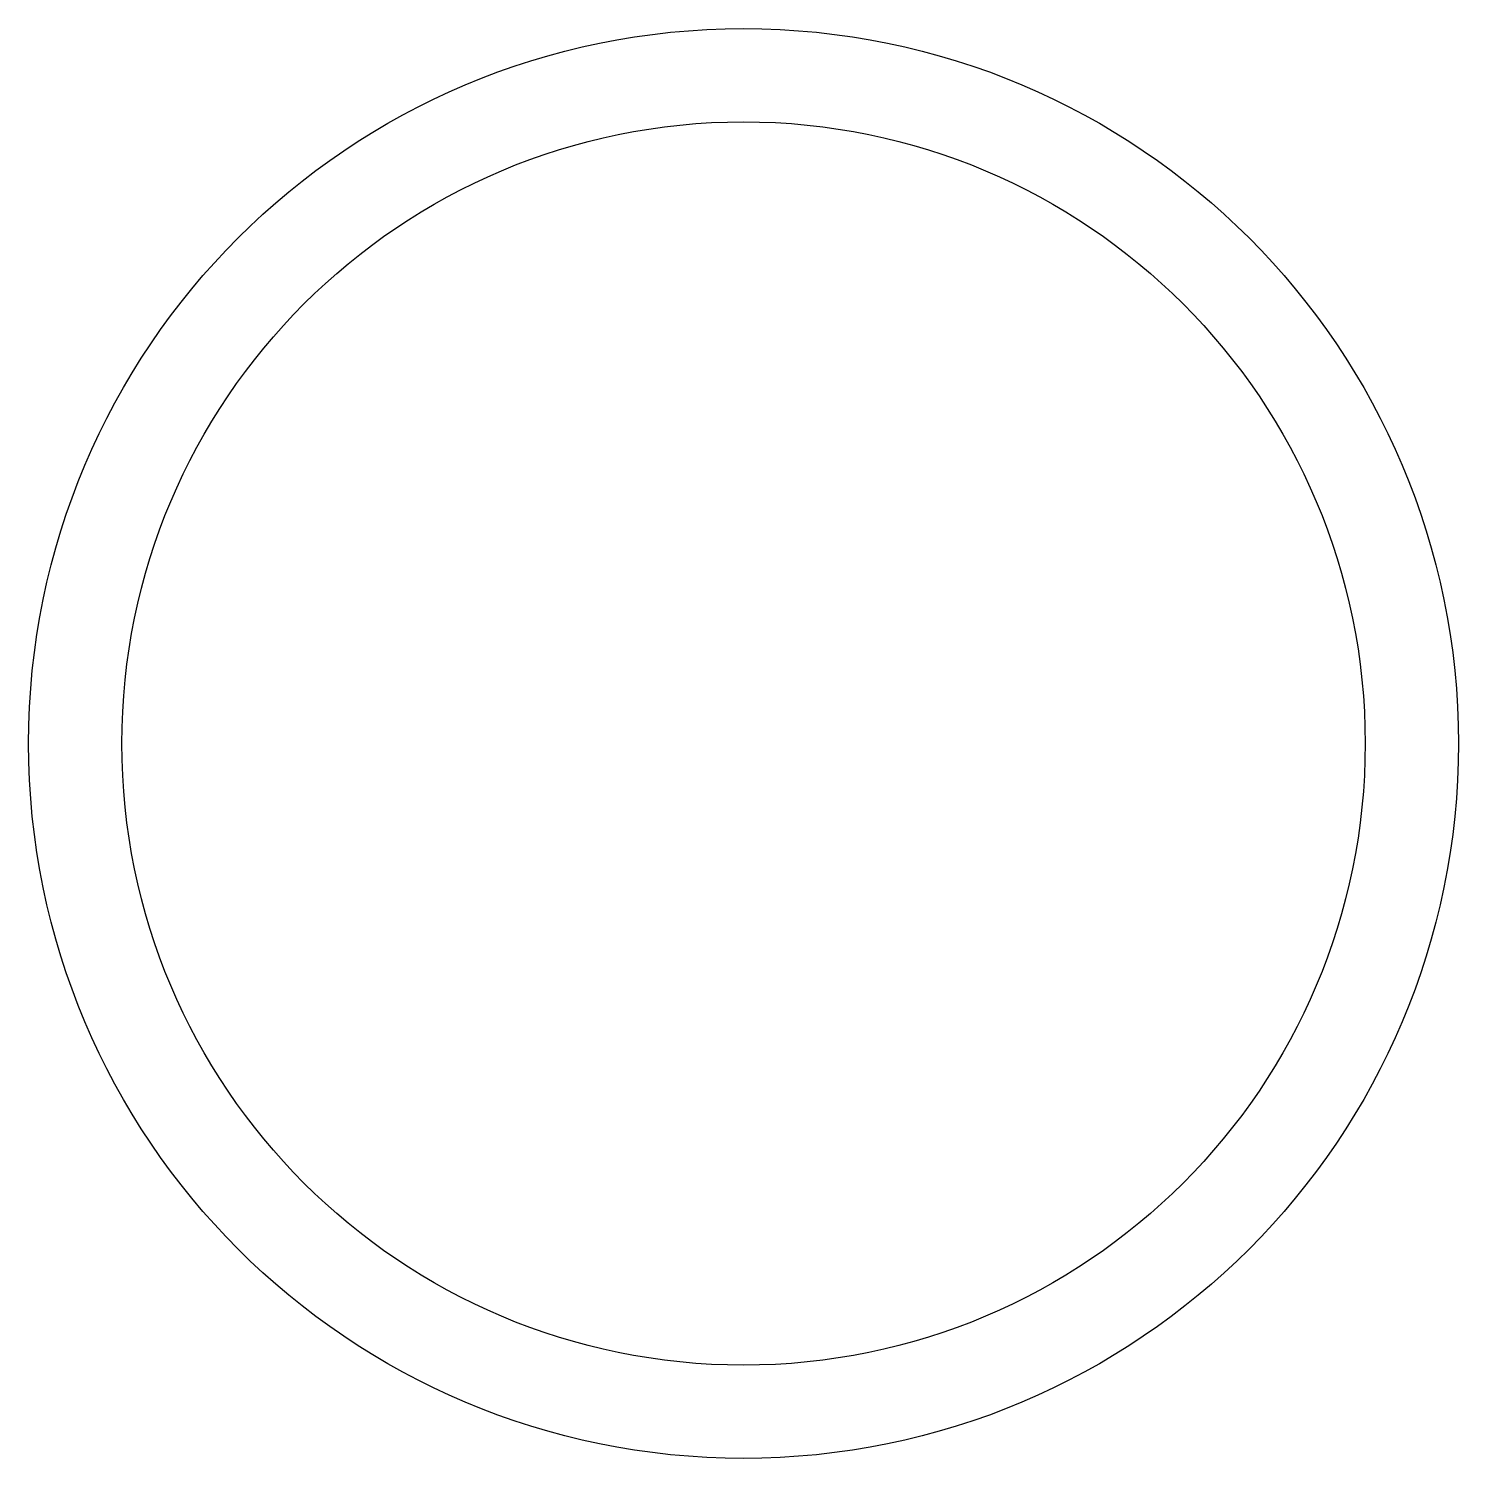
# Model space of a CAD drawing. Extents: x 597.2 to 620.2, y 288.8 to 311.8.
import ezdxf

# ---------------------------------------------------------------- set-up
doc = ezdxf.new("R2010")
doc.units = 0
doc.header["$LTSCALE"] = 15
doc.layers.get('0').update_dxf_attribs({"linetype": 'CONTINUOUS'})

msp = doc.modelspace()

# ---------------------------------------------------------------- linework, layer by layer
at = {"color": 0, "linetype": 'BYBLOCK', "ltscale": 0.05}
for radius in [11.5, 10]:
    msp.add_circle((608.713, 300.307), radius, dxfattribs=at)

doc.saveas('drawing.dxf')
